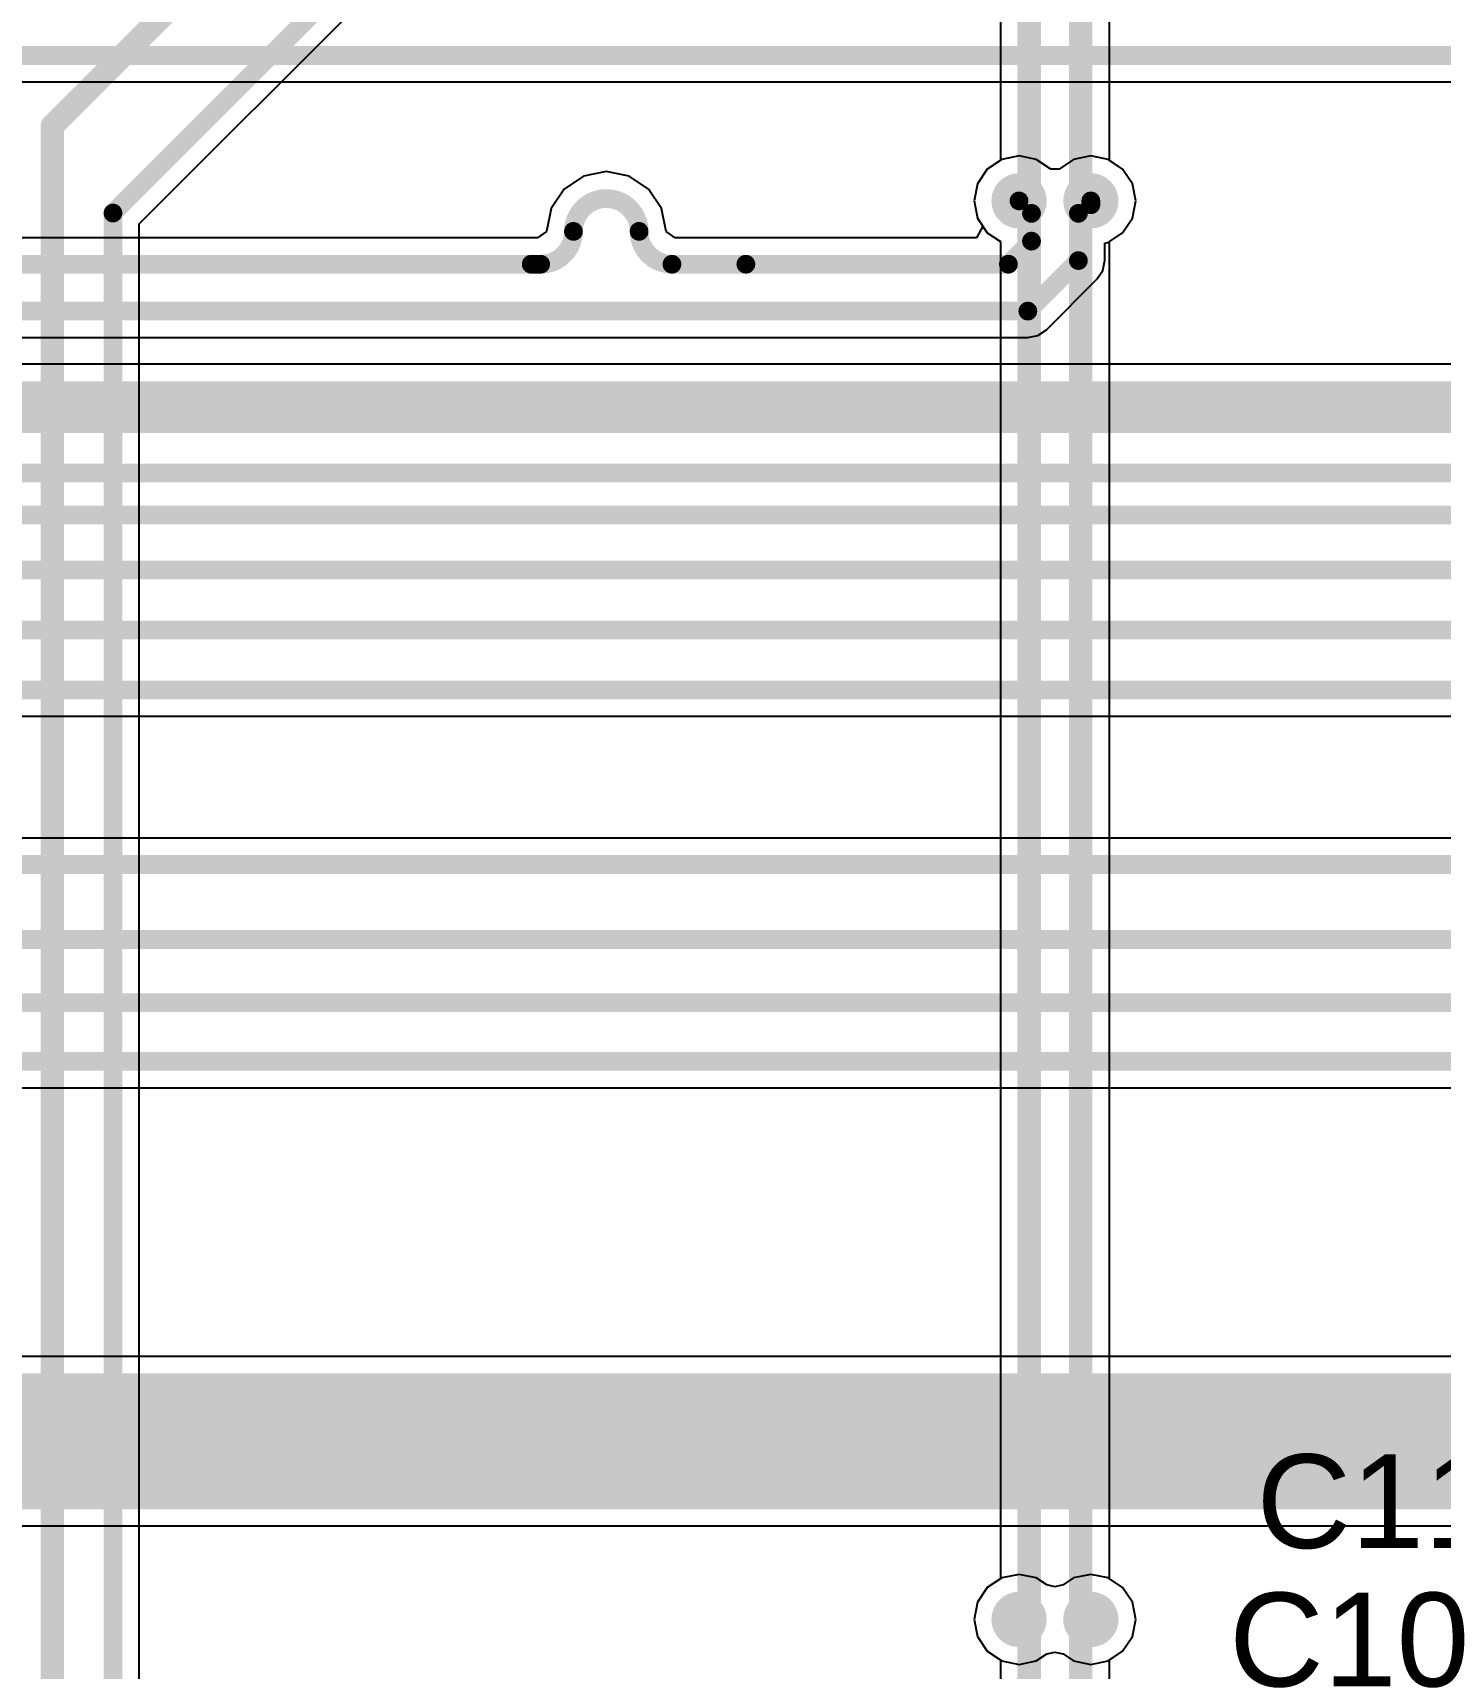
# Model space of a CAD drawing. Header units: millimetres. Extents: x -0.29 to 3.46, y -0.11 to 2.46.
# Drawn here: x 1.426 to 2.026, y 0.971 to 1.669 of the extents above; entities that cross this region are included whole.
import ezdxf

# ---------------------------------------------------------------- set-up
doc = ezdxf.new("R2010")
doc.units = ezdxf.units.MM
doc.header["$MEASUREMENT"] = 0
for name, color, linetype in [('BottomLayer', 5, 'Continuous'), ('TopLayer', 1, 'Continuous'), ('TopOverlay', 2, 'Continuous'), ('ViaHoleLayer', 16, 'Continuous')]:
    doc.layers.add(name, color=color, linetype=linetype)
doc.styles.add('Arial', font='', dxfattribs={"height": 0.2})
doc.styles.get('Arial').set_extended_font_data('Arial')

msp = doc.modelspace()

# ---------------------------------------------------------------- hatches: boundary and pattern name
at = {"layer": 'BottomLayer'}
h = msp.add_hatch(color=5, dxfattribs=at)
edge = h.paths.add_edge_path()
edge.add_arc((1.84619, 1.597), 0.01181, 0, 360)
h = msp.add_hatch(color=5, dxfattribs=at)
edge = h.paths.add_edge_path()
edge.add_arc((1.87681, 1.597), 0.01181, 0, 360)
msp.add_hatch(color=5, dxfattribs=at).paths.add_polyline_path([(1.211, 1.039), (2.12, 1.039), (2.12, 1.097), (1.211, 1.097)])
h = msp.add_hatch(color=5, dxfattribs=at)
edge = h.paths.add_edge_path()
edge.add_arc((1.84619, 0.992), 0.01181, 0, 360)
h = msp.add_hatch(color=5, dxfattribs=at)
edge = h.paths.add_edge_path()
edge.add_arc((1.87681, 0.992), 0.01181, 0, 360)
at = {"layer": 'TopLayer'}
h = msp.add_hatch(color=1, dxfattribs=at)
edge = h.paths.add_edge_path()
edge.add_arc((1.84619, 1.597), 0.01181, 0, 360)
h = msp.add_hatch(color=1, dxfattribs=at)
edge = h.paths.add_edge_path()
edge.add_arc((1.87681, 1.597), 0.01181, 0, 360)
h = msp.add_hatch(color=1, dxfattribs=at)
edge = h.paths.add_edge_path()
edge.add_arc((1.84619, 0.992), 0.01181, 0, 360)
h = msp.add_hatch(color=1, dxfattribs=at)
edge = h.paths.add_edge_path()
edge.add_arc((1.87681, 0.992), 0.01181, 0, 360)
at = {"layer": 'ViaHoleLayer'}
h = msp.add_hatch(color=16, dxfattribs=at)
edge = h.paths.add_edge_path()
edge.add_arc((1.84619, 1.597), 0.00591, 0, 360)
h = msp.add_hatch(color=16, dxfattribs=at)
edge = h.paths.add_edge_path()
edge.add_arc((1.87681, 1.597), 0.00591, 0, 360)
h = msp.add_hatch(color=16, dxfattribs=at)
edge = h.paths.add_edge_path()
edge.add_arc((1.84619, 0.992), 0.00591, 0, 360)
h = msp.add_hatch(color=16, dxfattribs=at)
edge = h.paths.add_edge_path()
edge.add_arc((1.87681, 0.992), 0.00591, 0, 360)

# ---------------------------------------------------------------- linework, layer by layer
at = {"layer": 'BottomLayer'}
for p, q in [((1.41532, 1.64778), (2.69935, 1.64778)), ((1.83885, 1.61472), (1.83263, 1.61056)), ((1.84619, 1.61618), (1.83885, 1.61472)), ((1.85353, 1.61472), (1.84619, 1.61618)), ((1.85975, 1.61056), (1.85353, 1.61472)), ((1.86947, 1.61472), (1.86325, 1.61056)), ((1.87681, 1.61618), (1.86947, 1.61472)), ((1.88415, 1.61472), (1.87681, 1.61618)), ((1.89037, 1.61056), (1.88415, 1.61472)), ((1.66043, 1.60755), (1.65216, 1.60203)), ((1.67018, 1.60949), (1.66043, 1.60755)), ((1.67994, 1.60755), (1.67018, 1.60949)), ((1.68821, 1.60203), (1.67994, 1.60755)), ((1.83263, 1.61056), (1.82847, 1.60434)), ((1.86325, 1.61056), (1.85975, 1.61056)), ((1.89453, 1.60434), (1.89037, 1.61056)), ((1.65216, 1.60203), (1.64663, 1.59376)), ((1.69373, 1.59376), (1.68821, 1.60203)), ((1.82847, 1.60434), (1.82701, 1.597)), ((1.89599, 1.597), (1.89453, 1.60434)), ((1.64663, 1.59376), (1.64469, 1.584)), ((1.69567, 1.584), (1.69373, 1.59376)), ((1.82701, 1.597), (1.82847, 1.58966)), ((1.89453, 1.58966), (1.89599, 1.597)), ((1.64469, 1.584), (1.64085, 1.58122)), ((1.69952, 1.58122), (1.69567, 1.584)), ((1.83077, 1.58622), (1.8281, 1.58122)), ((1.82847, 1.58966), (1.83077, 1.58622)), ((1.89037, 1.58344), (1.89453, 1.58966)), ((1.64085, 1.58122), (0.926, 1.58122)), ((1.8281, 1.58122), (1.69952, 1.58122)), ((1.88272, 1.57899), (1.88415, 1.57928)), ((1.88272, 1.57156), (1.88272, 1.57899)), ((1.88415, 1.57928), (1.89037, 1.58344)), ((1.88186, 1.56727), (1.88272, 1.57156)), ((1.88272, 1.57156), (1.88272, 1.57156)), ((1.85787, 1.54207), (1.87943, 1.56363)), ((1.87943, 1.56363), (1.88186, 1.56727)), ((1.87943, 1.56363), (1.87943, 1.56363)), ((1.85423, 1.53964), (1.85787, 1.54207)), ((0.926, 1.53878), (1.84994, 1.53878)), ((1.84994, 1.53878), (1.85423, 1.53964)), ((1.84994, 1.53878), (1.84994, 1.53878)), ((2.07974, 1.52735), (1.29116, 1.52735)), ((0.69513, 1.37719), (2.36236, 1.37719)), ((2.368, 1.3252), (0.71743, 1.3252)), ((0.88438, 1.21878), (2.33287, 1.21878)), ((2.03795, 1.10414), (1.23414, 1.10414)), ((1.23414, 1.03186), (2.122, 1.03186)), ((1.83263, 1.00556), (1.82847, 0.99934)), ((1.83885, 1.00972), (1.83263, 1.00556)), ((1.84619, 1.01118), (1.83885, 1.00972)), ((1.85353, 1.00972), (1.84619, 1.01118)), ((1.85801, 1.00672), (1.85353, 1.00972)), ((1.8615, 1.00595), (1.85801, 1.00672)), ((1.86499, 1.00672), (1.8615, 1.00595)), ((1.86947, 1.00972), (1.86499, 1.00672)), ((1.87681, 1.01118), (1.86947, 1.00972)), ((1.88415, 1.00972), (1.87681, 1.01118)), ((1.89037, 1.00556), (1.88415, 1.00972)), ((1.89453, 0.99934), (1.89037, 1.00556)), ((1.82847, 0.99934), (1.82701, 0.992)), ((1.89599, 0.992), (1.89453, 0.99934)), ((1.82701, 0.992), (1.82847, 0.98466)), ((1.89453, 0.98466), (1.89599, 0.992)), ((1.82847, 0.98466), (1.83263, 0.97844)), ((1.89037, 0.97844), (1.89453, 0.98466)), ((1.83263, 0.97844), (1.83826, 0.97467)), ((1.88474, 0.97467), (1.89037, 0.97844)), ((1.83826, 0.97467), (1.83826, 0.80739)), ((1.88474, 0.82157), (1.88474, 0.97467))]:
    msp.add_line(p, q, dxfattribs=at)
for points, const_width in [([(1.382, 1.659), (2.704, 1.659)], 0.008), ([(1.84619, 1.597), (1.8515, 1.59169)], 0.008), ([(1.8715, 1.59169), (1.87681, 1.597)], 0.008), ([(1.87681, 1.59536), (1.87681, 1.597)], 0.008), ([(1.8515, 1.57984), (1.8515, 1.59169)], 0.008), ([(1.8715, 1.57156), (1.8715, 1.59169)], 0.008), ([(1.65618, 1.584), (1.65618, 1.584)], 0.008), ([(1.68418, 1.584), (1.68418, 1.584)], 0.008), ([(1.84166, 1.57), (1.8515, 1.57984)], 0.008), ([(0.91331, 1.57), (1.63818, 1.57)], 0.008), ([(1.63818, 1.57), (1.64218, 1.57)], 0.008), ([(1.69818, 1.57), (1.7297, 1.57)], 0.008), ([(1.7297, 1.57), (1.84166, 1.57)], 0.008), ([(1.84994, 1.55), (1.8715, 1.57156)], 0.008), ([(0.91331, 1.55), (1.84994, 1.55)], 0.008), ([(1.287, 1.509), (2.0839, 1.509)], 0.022), ([(0.376, 1.481), (2.291, 1.481)], 0.008), ([(0.63949, 1.463), (2.311, 1.463)], 0.008), ([(0.67238, 1.43959), (2.34238, 1.43959)], 0.008), ([(0.67238, 1.414), (2.37477, 1.414)], 0.008), ([(0.67238, 1.38841), (2.37159, 1.38841)], 0.008), ([(0.7023, 1.31399), (2.38313, 1.31399)], 0.008), ([(0.727, 1.282), (2.375, 1.282)], 0.008), ([(0.74981, 1.255), (2.32488, 1.255)], 0.008), ([(0.773, 1.23), (2.348, 1.23)], 0.008), ([(1.84619, 0.992), (1.8505, 0.98769)], 0.01), ([(1.8505, 0.80739), (1.8505, 0.98769)], 0.01), ([(1.8725, 0.98769), (1.87681, 0.992)], 0.01), ([(1.8725, 0.8165), (1.8725, 0.98769)], 0.01)]:
    msp.add_lwpolyline(points, dxfattribs=dict(at, const_width=const_width))
at = {"layer": 'BottomLayer', "const_width": 0.008}
for points in [[(1.65618, 1.584, -1), (1.68418, 1.584)], [(1.65618, 1.584, -0.414214), (1.64218, 1.57)], [(1.69818, 1.57, -0.414214), (1.68418, 1.584)]]:
    msp.add_lwpolyline(points, format="xyb", dxfattribs=at)
at = {"layer": 'BottomLayer'}
for points, const_width in [([(1.84419, 1.597, 1), (1.84819, 1.597, 1)], 0.004), ([(1.87481, 1.597, 1), (1.87881, 1.597, 1)], 0.004), ([(1.87481, 1.597, 1), (1.87881, 1.597, 1)], 0.004), ([(1.87481, 1.59536, 1), (1.87881, 1.59536, 1)], 0.004), ([(1.8495, 1.59169, 1), (1.8535, 1.59169, 1)], 0.004), ([(1.8495, 1.59169, 1), (1.8535, 1.59169, 1)], 0.004), ([(1.8695, 1.59169, 1), (1.8735, 1.59169, 1)], 0.004), ([(1.8695, 1.59169, 1), (1.8735, 1.59169, 1)], 0.004), ([(1.65418, 1.584, 1), (1.65818, 1.584, 1)], 0.004), ([(1.65418, 1.584, 1), (1.65818, 1.584, 1)], 0.004), ([(1.65418, 1.584, 1), (1.65818, 1.584, 1)], 0.004), ([(1.65418, 1.584, 1), (1.65818, 1.584, 1)], 0.004), ([(1.68218, 1.584, 1), (1.68618, 1.584, 1)], 0.004), ([(1.68218, 1.584, 1), (1.68618, 1.584, 1)], 0.004), ([(1.68218, 1.584, 1), (1.68618, 1.584, 1)], 0.004), ([(1.68218, 1.584, 1), (1.68618, 1.584, 1)], 0.004), ([(1.8495, 1.57984, 1), (1.8535, 1.57984, 1)], 0.004), ([(1.8495, 1.57984, 1), (1.8535, 1.57984, 1)], 0.004), ([(1.63618, 1.57, 1), (1.64018, 1.57, 1)], 0.004), ([(1.63618, 1.57, 1), (1.64018, 1.57, 1)], 0.004), ([(1.64018, 1.57, 1), (1.64418, 1.57, 1)], 0.004), ([(1.64018, 1.57, 1), (1.64418, 1.57, 1)], 0.004), ([(1.69618, 1.57, 1), (1.70018, 1.57, 1)], 0.004), ([(1.69618, 1.57, 1), (1.70018, 1.57, 1)], 0.004), ([(1.7277, 1.57, 1), (1.7317, 1.57, 1)], 0.004), ([(1.7277, 1.57, 1), (1.7317, 1.57, 1)], 0.004), ([(1.83966, 1.57, 1), (1.84366, 1.57, 1)], 0.004), ([(1.83966, 1.57, 1), (1.84366, 1.57, 1)], 0.004), ([(1.8695, 1.57156, 1), (1.8735, 1.57156, 1)], 0.004), ([(1.8695, 1.57156, 1), (1.8735, 1.57156, 1)], 0.004), ([(1.84794, 1.55, 1), (1.85194, 1.55, 1)], 0.004), ([(1.84794, 1.55, 1), (1.85194, 1.55, 1)], 0.004), ([(1.84369, 0.992, 1), (1.84869, 0.992, 1)], 0.005), ([(1.848, 0.98769, 1), (1.853, 0.98769, 1)], 0.005), ([(1.848, 0.98769, 1), (1.853, 0.98769, 1)], 0.005), ([(1.87, 0.98769, 1), (1.875, 0.98769, 1)], 0.005), ([(1.87, 0.98769, 1), (1.875, 0.98769, 1)], 0.005), ([(1.87431, 0.992, 1), (1.87931, 0.992, 1)], 0.005)]:
    msp.add_lwpolyline(points, format="xyb", close=True, dxfattribs=dict(at, const_width=const_width))
at = {"layer": 'TopLayer'}
for p, q in [((1.83826, 1.90567), (1.83826, 1.61433)), ((1.88474, 1.61433), (1.88474, 1.90567)), ((1.47103, 1.58717), (1.64523, 1.76137)), ((1.83826, 1.61433), (1.83263, 1.61056)), ((1.89037, 1.61056), (1.88474, 1.61433)), ((1.83263, 1.61056), (1.82847, 1.60434)), ((1.89453, 1.60434), (1.89037, 1.61056)), ((1.82847, 1.60434), (1.82701, 1.597)), ((1.89599, 1.597), (1.89453, 1.60434)), ((1.82701, 1.597), (1.82847, 1.58966)), ((1.89453, 1.58966), (1.89599, 1.597)), ((1.47103, 0.67468), (1.47103, 1.58717)), ((1.82847, 1.58966), (1.83263, 1.58344)), ((1.89037, 1.58344), (1.89453, 1.58966)), ((1.83263, 1.58344), (1.83826, 1.57967)), ((1.83826, 1.57967), (1.83826, 1.00933)), ((1.88474, 1.57967), (1.89037, 1.58344)), ((1.88474, 1.00933), (1.88474, 1.57967)), ((1.83263, 1.00556), (1.82847, 0.99934)), ((1.83826, 1.00933), (1.83263, 1.00556)), ((1.89037, 1.00556), (1.88474, 1.00933)), ((1.89453, 0.99934), (1.89037, 1.00556)), ((1.82847, 0.99934), (1.82701, 0.992)), ((1.89599, 0.992), (1.89453, 0.99934)), ((1.82701, 0.992), (1.82847, 0.98466)), ((1.89453, 0.98466), (1.89599, 0.992)), ((1.82847, 0.98466), (1.83263, 0.97844)), ((1.89037, 0.97844), (1.89453, 0.98466)), ((1.83263, 0.97844), (1.83885, 0.97428)), ((1.85353, 0.97428), (1.85801, 0.97728)), ((1.85801, 0.97728), (1.8615, 0.97805)), ((1.8615, 0.97805), (1.86499, 0.97728)), ((1.86499, 0.97728), (1.86947, 0.97428)), ((1.88415, 0.97428), (1.89037, 0.97844)), ((1.83885, 0.97428), (1.84619, 0.97282)), ((1.84619, 0.97282), (1.85353, 0.97428)), ((1.86947, 0.97428), (1.87681, 0.97282)), ((1.87681, 0.97282), (1.88415, 0.97428))]:
    msp.add_line(p, q, dxfattribs=at)
for points, const_width in [([(1.8505, 1.60131), (1.8505, 1.91869)], 0.01), ([(1.8725, 1.60131), (1.8725, 1.91869)], 0.01), ([(1.45981, 1.59181), (1.648, 1.78)], 0.008), ([(1.434, 1.629), (1.489, 1.684)], 0.01), ([(1.434, 0.549), (1.434, 1.629)], 0.01), ([(1.84619, 1.597), (1.8505, 1.60131)], 0.01), ([(1.8505, 0.99631), (1.8505, 1.60131)], 0.01), ([(1.8725, 1.60131), (1.87681, 1.597)], 0.01), ([(1.8725, 0.99631), (1.8725, 1.60131)], 0.01), ([(1.45981, 0.65955), (1.45981, 1.59181)], 0.008), ([(1.84619, 0.992), (1.8505, 0.99631)], 0.01), ([(1.8725, 0.99631), (1.87681, 0.992)], 0.01)]:
    msp.add_lwpolyline(points, dxfattribs=dict(at, const_width=const_width))
for points, const_width in [([(1.4315, 1.629, 1), (1.4365, 1.629, 1)], 0.005), ([(1.4315, 1.629, 1), (1.4365, 1.629, 1)], 0.005), ([(1.848, 1.60131, 1), (1.853, 1.60131, 1)], 0.005), ([(1.848, 1.60131, 1), (1.853, 1.60131, 1)], 0.005), ([(1.848, 1.60131, 1), (1.853, 1.60131, 1)], 0.005), ([(1.87, 1.60131, 1), (1.875, 1.60131, 1)], 0.005), ([(1.87, 1.60131, 1), (1.875, 1.60131, 1)], 0.005), ([(1.87, 1.60131, 1), (1.875, 1.60131, 1)], 0.005), ([(1.84369, 1.597, 1), (1.84869, 1.597, 1)], 0.005), ([(1.87431, 1.597, 1), (1.87931, 1.597, 1)], 0.005), ([(1.45781, 1.59181, 1), (1.46181, 1.59181, 1)], 0.004), ([(1.45781, 1.59181, 1), (1.46181, 1.59181, 1)], 0.004), ([(1.848, 0.99631, 1), (1.853, 0.99631, 1)], 0.005), ([(1.848, 0.99631, 1), (1.853, 0.99631, 1)], 0.005), ([(1.87, 0.99631, 1), (1.875, 0.99631, 1)], 0.005), ([(1.87, 0.99631, 1), (1.875, 0.99631, 1)], 0.005), ([(1.84369, 0.992, 1), (1.84869, 0.992, 1)], 0.005), ([(1.87431, 0.992, 1), (1.87931, 0.992, 1)], 0.005)]:
    msp.add_lwpolyline(points, format="xyb", close=True, dxfattribs=dict(at, const_width=const_width))

# ---------------------------------------------------------------- texts
at = {"layer": 'TopOverlay', "style": 'Arial'}
for s, p in [('C11', (1.94744, 1.02241)), ('C10', (1.93577, 0.96341))]:
    msp.add_text(s, height=0.04, dxfattribs=at).set_placement(p)

doc.saveas('drawing.dxf')
